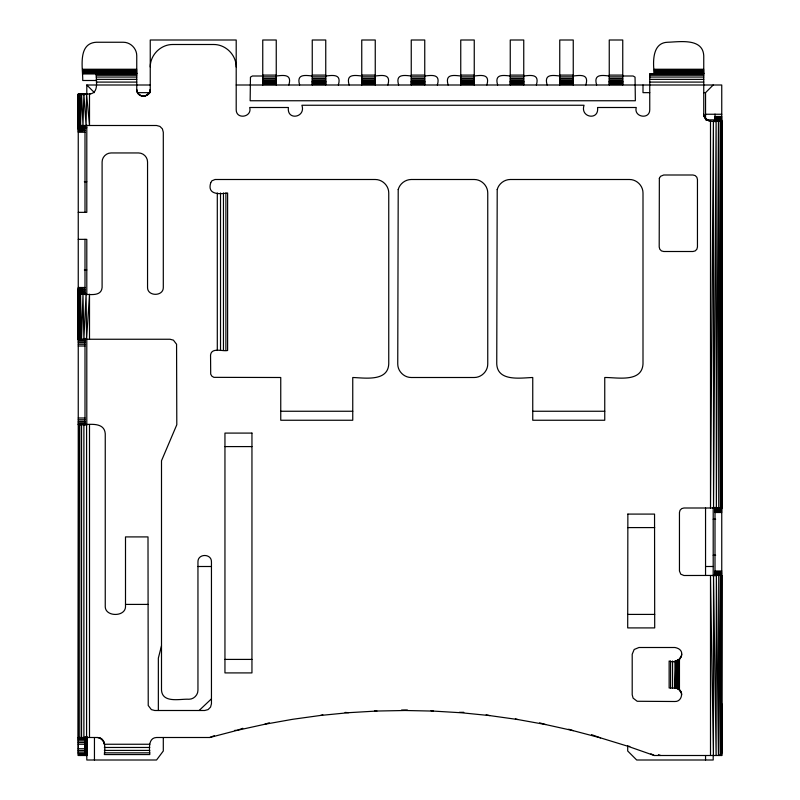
<?xml version="1.0" encoding="UTF-8"?>
<svg xmlns="http://www.w3.org/2000/svg" width="800" height="800" viewBox="0 0 800 800"><rect width="100%" height="100%" fill="white"/><g stroke="black" fill="none" stroke-linecap="round" stroke-linejoin="round"><path stroke-width="1.2" d="M78.25 289.03L85 289.25L78.27 290.44L78.25 339.25L78.25 289.03L85 287.5L78.25 287.5L78.25 339.25L170.05 339.25L173.42 340.15L176.57 344.25L176.8 424.75L161.5 460.75L161.5 690.25C162.53 703.65 180.56 698.65 188.95 699.25C193.77 699.28 197.98 695.07 197.95 690.25L197.95 562C197.62 553.33 211.78 553.33 211.45 562L211.45 703.75L210.55 707.12L208.07 709.6L204.7 710.5L154.75 710.5L151.37 709.6L148.23 705.5L148 536.91L125.5 536.91L125.5 607C124.97 616.92 105.78 616.92 105.25 607L105.25 433.75C104.29 420.53 86.56 425.23 78.25 424.75M87.25 737.09L87.25 755.5L78.25 755.5L78.25 94L78.3 128.55L85 127.48L78.63 126.71L78.63 94L78.98 126.09L78.25 132.25L85 132.25L78.25 130.95L85 130.5L78.26 129.72L78.25 94L90.08 94M710.5 755.5L710.5 575.5L713.41 755.5L713.54 575.5L716.12 755.5L716.36 575.5L718.45 755.5L718.74 575.5L720.24 755.5L720.5 575.5L721.37 755.5L721.52 575.5C721.97 574.1 715.56 574.46 714.4 575.5M714.4 508C715.83 509.12 721.1 509.2 721.65 508.07L721.75 121C716.13 121.54 704.03 123.08 703.75 114.25L703.75 55.75C702.89 37.81 679.42 41.89 667.75 42.25C651.84 42.63 652.95 62.79 654.25 73.75M715 508.6L721.73 508.27L721.75 121M78.52 292.7L85 293.35L78.85 293.48L78.63 339.25L78.52 292.7L85 292.27L78.34 291.67L78.63 339.25L79.38 293.99L85 294.02L79.88 294.19L80.5 294.25L79.76 339.25L79.88 294.19L78.85 293.48L78.34 291.67L85 290.88L78.27 290.44M721.37 755.5L721.65 575.43L714.94 575.24L721.73 575.23L715 574.9M79.76 94L79.58 125.66L78.98 126.09L79.76 94L80.5 125.5L79.58 125.66L85 125.73L78.98 126.09L85 126.4L78.63 126.71M78.63 94L78.41 127.54L85 127.48M681.7 694.75L681.44 692.88L679.45 689.72L679.45 659.28L678.22 660.16L677.77 688.62C684.14 691.18 681.98 701.85 674.95 701.5L637.2 701.27L633.1 698.12L632.2 694.75L632.2 654.25L634.18 649.48L638.95 647.5L674.95 647.5C688.33 650 679.55 665.37 669.14 661L669.14 688L676.37 688.15L678.65 689.1L679.45 659.28L681.44 656.12L681.7 654.25M681.47 693L678.32 688.9L674.95 688L675.9 660.93L676.84 660.73L677.77 688.62L676.37 688.15L676.84 660.73L679.72 659.02L681.47 656M85 125.73L80.5 125.5L81.54 94L82.98 125.5L83.88 94L86.08 125.5L86.59 94L89.5 125.5L89.5 94C99.42 93.28 95.89 79.98 96.25 73.75M136.84 90.59C137.78 98.54 150.6 97.46 150.25 89.5C150.62 98.12 136.37 98.07 136.75 89.5L136.75 55.75C136.8 48.52 130.48 42.2 123.25 42.25L96.25 42.25C77.34 43.39 82.92 68.44 82.75 80.5L96.25 80.5M150.25 67C150.17 54.96 160.71 44.42 172.75 44.5L213.7 44.5C225.74 44.42 236.28 54.96 236.2 67M78.25 737.5L97.6 737.5C106.05 737.69 105.12 749.12 104.35 754.56L149.8 754.56C149.41 748.88 147.99 737.82 156.55 737.5L209.79 737.5L237.14 730.35L264.75 724.28L292.58 719.31L320.58 715.44L348.71 712.68L376.93 711.03L405.19 710.5L433.46 711.09L461.67 712.79L489.8 715.6L517.79 719.53L545.61 724.55L573.21 730.67L600.54 737.88L627.57 746.16L654.25 755.5L721.75 755.5L721.75 85L236.2 85M721.75 144.62L721.15 146.87M721.44 477.7L721.75 475.37M150.16 90.59L149.35 92.88M161.5 645.8L158.35 658.09L158.35 710.5M149.47 92.65L145.31 96M716.08 119.87L705.55 119.87L705.55 92.65L713.2 85M719.5 755.5L721.75 753.25L721.75 703.75M199.11 710.5L211.45 698.85M678.32 660.1L674.95 661L674.95 688M209.79 737.5L214.28 735.71M242.79 728.29L237.14 730.35L234.79 730.35M264.75 724.28L269.28 722.78M320.58 715.44L322.84 714.82M407.41 710.02L401.54 710.06M463.81 712.32L459.24 712.34M78.26 129.72L85 128.88L78.3 128.55M85 293.35L79.38 293.99L79.76 339.25M89.5 339.25L89.5 294.25L86.59 339.25L86.08 294.25L83.88 339.25L82.98 294.25L81.54 339.25L80.5 294.25L85 294.02M714.94 508.26L721.65 508.07L721.37 121L720.5 508L720.24 121L718.74 508L718.45 121L716.36 508L716.12 121L713.54 508L713.41 121L710.5 508L710.5 121L706.98 120.01L703.96 115.91M721.65 508.07L714.74 508.06L721.73 508.27M82.75 69.25L136.75 69.25M654.25 69.25L703.75 69.25M82.75 70.41L136.75 70.41M654.25 70.41L703.75 70.41M82.75 71.5L136.75 71.5M654.25 71.5L703.75 71.5M82.75 72.43L136.75 72.43M654.25 72.43L703.75 72.43M82.75 73.15L136.75 73.15M654.25 73.15L703.75 73.15M82.75 73.6L136.75 73.6M654.25 73.6L703.75 73.6M82.75 73.75L136.75 73.75M703.75 73.75L649.75 73.75L649.75 109.75C649.72 119.92 633.55 117.18 636.25 107.5L597.55 107.5C599.32 120.94 579.84 117.67 584.05 105.25L301.9 105.25C306.11 117.67 286.63 120.94 288.4 107.5L249.7 107.5C252.4 117.18 236.23 119.92 236.2 109.75L236.2 40L150.25 40L150.25 91.6M96.25 74.13L136.75 74.13M649.75 74.13L703.75 74.13M262.75 75.1L276.25 75.1M312.25 75.1L325.75 75.1M361.75 75.1L375.25 75.1M411.25 75.1L424.75 75.1M460.75 75.1L474.25 75.1M510.25 75.1L523.75 75.1M559.75 75.1L573.25 75.1M609.25 75.1L622.75 75.1M96.25 75.26L136.75 75.26M649.75 75.26L703.75 75.26M262.75 76L252.4 76L250.45 77.13L250.15 100.75L635.35 100.75L635.05 77.12L633.1 76L622.75 76M276.25 76C284.48 75.03 292.05 74.26 288.85 85M312.25 76C304.02 75.03 296.45 74.26 299.65 85M325.75 76C333.98 75.03 341.55 74.26 338.35 85M361.75 76C353.52 75.03 345.95 74.26 349.15 85M375.25 76C383.48 75.03 391.05 74.26 387.85 85M411.25 76C403.02 75.03 395.45 74.26 398.65 85M424.75 76C432.98 75.03 440.55 74.26 437.35 85M460.75 76C452.52 75.03 444.95 74.26 448.15 85M474.25 76C482.48 75.03 490.05 74.26 486.85 85M510.25 76C502.02 75.03 494.45 74.26 497.65 85M523.75 76C531.98 75.03 539.55 74.26 536.35 85M559.75 76C551.52 75.03 543.95 74.26 547.15 85M573.25 76C581.48 75.03 589.05 74.26 585.85 85M609.25 76C601.02 75.03 593.45 74.26 596.65 85M262.75 76.85L276.25 76.85M312.25 76.85L325.75 76.85M361.75 76.85L375.25 76.85M411.25 76.85L424.75 76.85M460.75 76.85L474.25 76.85M510.25 76.85L523.75 76.85M559.75 76.85L573.25 76.85M609.25 76.85L622.75 76.85M96.25 77.05L136.75 77.05M649.75 77.05L703.75 77.05M262.75 78.48L276.25 78.48M312.25 78.48L325.75 78.48M361.75 78.48L375.25 78.48M411.25 78.48L424.75 78.48M460.75 78.48L474.25 78.48M510.25 78.48L523.75 78.48M559.75 78.48L573.25 78.48M609.25 78.47L622.75 78.47M96.25 79.37L136.75 79.37M649.75 79.37L703.75 79.38M262.75 79.87L276.25 79.87M312.25 79.87L325.75 79.87M361.75 79.87L375.25 79.87M411.25 79.87L424.75 79.87M460.75 79.87L474.25 79.87M510.25 79.87L523.75 79.87M559.75 79.87L573.25 79.87M609.25 79.87L622.75 79.87M262.75 80.95L276.25 80.95M312.25 80.95L325.75 80.95M361.75 80.95L375.25 80.95M411.25 80.95L424.75 80.95M460.75 80.95L474.25 80.95M510.25 80.95L523.75 80.95M559.75 80.95L573.25 80.95M609.25 80.95L622.75 80.95M262.75 81.62L276.25 81.62M312.25 81.62L325.75 81.62M361.75 81.62L375.25 81.62M411.25 81.62L424.75 81.62M460.75 81.62L474.25 81.62M510.25 81.62L523.75 81.62M559.75 81.62L573.25 81.62M609.25 81.62L622.75 81.62M262.75 81.85L276.25 81.85M312.25 81.85L325.75 81.85M361.75 81.85L375.25 81.85M411.25 81.85L424.75 81.85M460.75 81.85L474.25 81.85M510.25 81.85L523.75 81.85M559.75 81.85L573.25 81.85M609.25 81.85L622.75 81.85M262.75 82.06L276.25 82.06M312.25 82.06L325.75 82.06M361.75 82.06L375.25 82.06M411.25 82.06L424.75 82.06M460.75 82.06L474.25 82.06M510.25 82.06L523.75 82.06M559.75 82.06L573.25 82.06M609.25 82.06L622.75 82.06M96.25 82.09L136.75 82.09M649.75 82.09L703.75 82.09M262.75 82.66L276.25 82.66M312.25 82.66L325.75 82.66M361.75 82.66L375.25 82.66M411.25 82.66L424.75 82.66M460.75 82.66L474.25 82.66M510.25 82.66L523.75 82.66M559.75 82.66L573.25 82.66M609.25 82.66L622.75 82.66M262.75 83.66L276.25 83.66M312.25 83.66L325.75 83.66M361.75 83.66L375.25 83.66M411.25 83.66L424.75 83.66M460.75 83.66L474.25 83.66M510.25 83.66L523.75 83.66M559.75 83.66L573.25 83.66M609.25 83.66L622.75 83.66M262.75 84.07L276.25 84.07M312.25 84.07L325.75 84.07M361.75 84.07L375.25 84.07M411.25 84.07L424.75 84.07M460.75 84.07L474.25 84.07M510.25 84.07L523.75 84.07M559.75 84.07L573.25 84.07M609.25 84.07L622.75 84.07M262.75 84.52L276.25 84.52M312.25 84.52L325.75 84.52M361.75 84.52L375.25 84.52M411.25 84.52L424.75 84.52M460.75 84.52L474.25 84.52M510.25 84.52L523.75 84.52M559.75 84.52L573.25 84.52M609.25 84.52L622.75 84.52M86.8 94L86.8 85L150.25 85M150.25 92.65L137.53 92.65L140.01 95.28L141.75 96.02M649.75 92.65L643 92.65L643 85M703.75 92.65L705.55 92.65M705.55 114.25L721.75 114.25M715 116.5L721.75 116.5M715 117.66L721.75 117.66M715 118.75L721.75 118.75M715 119.68L721.75 119.68M715 120.4L721.75 120.4M715 120.85L721.75 120.85M80.5 125.5L156.55 125.5L159.92 126.4L162.4 128.88L163.3 132.25L163.3 287.5C163.42 296.59 147.43 296.59 147.55 287.5L147.55 161.95C147.58 157.13 143.37 152.92 138.55 152.95L111.1 152.95C106.28 152.92 102.07 157.13 102.1 161.95L102.1 287.5C101.18 297.95 86.98 293.54 80.5 294.25M84.36 127.75L86.8 127.75M84.36 181.75L86.8 181.75M78.25 212.35L86.8 212.35L86.8 125.14M78.25 239.35L86.8 239.35L86.8 294.78M84.36 269.95L86.8 269.95M78.25 339.48L85 339.48M78.25 340.15L85 340.15M78.25 341.23L85 341.23M78.25 342.63L85 342.63M78.25 344.25L85 344.25M78.25 346L85 346M280.75 411.25L352.75 411.25M532.75 411.25L604.75 411.25M78.25 418L85 418M78.25 419.75L85 419.75M78.25 421.38L85 421.38M78.25 422.77L85 422.77M78.25 423.85L85 423.85M78.25 424.52L85 424.52M224.95 446.59L251.95 446.59M721.52 508L683.95 508L681.7 508.6L680.05 510.25L679.45 512.5L679.45 571L680.77 574.18L683.95 575.5L721.65 575.43L721.75 755.5M715 509.32L721.75 509.32M715 510.25L721.75 510.25M715 511.34L721.75 511.34M715 512.5L721.75 512.5M713.2 519.25L715.64 519.25M627.7 527.59L654.7 527.59M713.2 555.25L715.64 555.25M197.95 566.5L211.45 566.5M705.55 566.5L713.2 566.5M715 571L721.75 571M715 572.16L721.75 572.16M715 573.25L721.75 573.25M715 574.18L721.75 574.18M125.5 604.41L148 604.41M627.7 614.41L654.7 614.41M224.95 659.41L251.95 659.41M78.25 737.73L85 737.73M78.25 738.4L85 738.4M78.25 739.48L85 739.48M78.25 740.88L85 740.88M78.25 742.5L85 742.5M78.25 744.25L85 744.25M149.8 744.25L104.35 744.25L103.45 740.88L99.35 737.73M104.35 747.47L149.8 747.47M78.25 748.75L85 748.75M78.25 750.5L85 750.5M104.35 750.41L149.8 750.41M78.25 752.12L85 752.12M104.35 752.84L149.8 752.84M78.25 753.52L85 753.52M78.25 754.6L85 754.6M78.25 755.27L85 755.27M345.08 712.43L348.71 712.68M374.5 710.81L376.93 711.03M627.57 746.16L629.8 746.44M431.02 710.72L433.46 711.09M97.6 737.5L101.5 738.74L104.18 742.73M486.16 714.82L489.8 715.6M515.38 718.92L517.79 719.53M539.6 722.84L545.61 724.55M568.66 729.21L573.21 730.67M591.52 734.64L600.54 737.88M658.44 754.69L660.63 755.5M708.75 120.77L704.65 117.62L703.75 114.25M650.93 753.8L654.25 755.5M86.8 85L94.45 92.65M80.5 755.5L78.25 753.25L78.63 424.75M721.15 122.12L721.75 124.38M137.65 92.87L136.75 89.5M104.12 742.5L104.31 743.49M721.44 457.3L721.75 459.62M675.9 660.93L676.37 688.15M678.22 660.16L678.65 689.1M715 114.12L715 121.79M715 507.25L715 575.96M713.2 507.48L713.2 576.14M713.2 755.04L713.2 760L636.7 760L627.7 751L627.7 746.09M705.55 508L705.55 575.5M705.55 755.5L705.55 760M672.55 661L672.55 688M670.57 661L670.57 688M622.75 85L622.75 40L609.25 40L609.25 85M573.25 85L573.25 40L559.75 40L559.75 85M523.75 85L523.75 40L510.25 40L510.25 85M474.25 85L474.25 40L460.75 40L460.75 85M424.75 85L424.75 40L411.25 40L411.25 85M375.25 85L375.25 40L361.75 40L361.75 85M325.75 85L325.75 40L312.25 40L312.25 85M276.25 85L276.25 40L262.75 40L262.75 85M225.89 193L225.89 350.5M223.46 193L223.46 350.5M220.52 193L220.52 350.5M217.3 193L217.3 350.5M163.3 737.5L163.3 751L156.55 760L86.8 760L86.8 736.61M94.45 737.5L94.45 760M89.5 424.75L89.5 737.5M86.8 339.09L86.8 425.12M86.59 424.75L86.59 737.5M86.32 737.09L86.32 755.5M85.6 737.09L85.6 755.5M85.15 737.09L85.15 755.5M85 125.5L85 212.35M85 239.35L85 294.7M85 338.23L85 425.42M85 737.09L85 755.5M83.88 424.75L83.88 737.5M81.54 424.75L81.54 737.5M79.76 424.75L79.76 737.5M627.86 514.09L627.7 627.91L654.7 627.91L654.54 514.09L627.86 514.09M210.7 182.84C207.04 194.84 219.24 194.26 227.61 193L227.61 350.5C222.75 351.65 211.58 347.07 210.55 355L210.7 374.16L211.87 376.18L213.89 377.35L280.75 377.5L280.75 420.25L352.75 420.25L352.75 377.5C364.42 377.86 387.89 381.94 388.75 364L388.75 193C388.8 185.77 382.48 179.45 375.25 179.5L215.05 179.5L211.87 180.82L210.7 182.84M398.21 189.51L397.75 364C397.7 371.23 404.02 377.55 411.25 377.5L474.25 377.5C481.48 377.55 487.8 371.23 487.75 364L487.75 193C487.8 185.77 481.48 179.45 474.25 179.5L411.25 179.5C405.28 179.53 399.79 183.75 398.21 189.51M497.21 189.51L496.75 364C497.61 381.94 521.08 377.86 532.75 377.5L532.75 420.25L604.75 420.25L604.75 377.5C616.81 377.33 641.86 382.91 643 364L643 193C643.05 185.77 636.73 179.45 629.5 179.5L510.25 179.5C504.28 179.53 498.79 183.75 497.21 189.51M659.35 178.34L659.2 247L659.8 249.25L661.45 250.9L663.7 251.5L692.95 251.5L695.2 250.9L696.85 249.25L697.45 247L697.45 179.5L696.85 177.25L695.2 175.6L692.95 175L663.7 175L660.52 176.32L659.35 178.34M85 94L78.25 94.46L85 94.64L85 94M251.95 433.09L224.95 433.09L224.95 672.91L251.95 672.91L251.95 433.09"/></g></svg>
